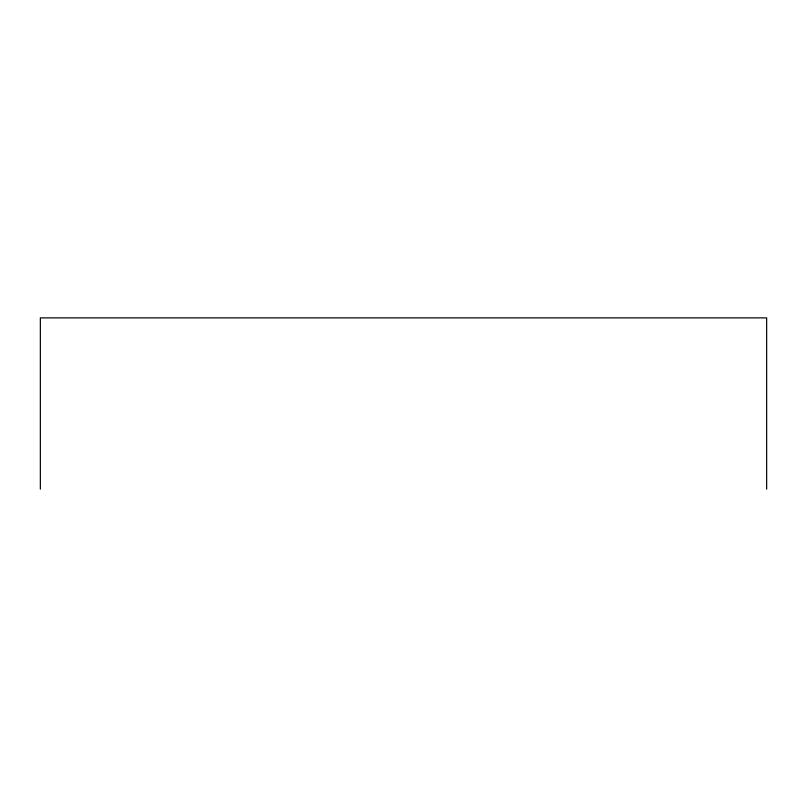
<?xml version="1.0" encoding="UTF-8"?>
<svg xmlns="http://www.w3.org/2000/svg" width="807" height="807" viewBox="0 0 807 807"><rect width="100%" height="100%" fill="white"/><g stroke="black" fill="none" stroke-linecap="round" stroke-linejoin="round"><path stroke-width="1.21" d="M766.65 489.123L766.65 317.877L40.35 317.877L40.35 489.123"/></g></svg>
